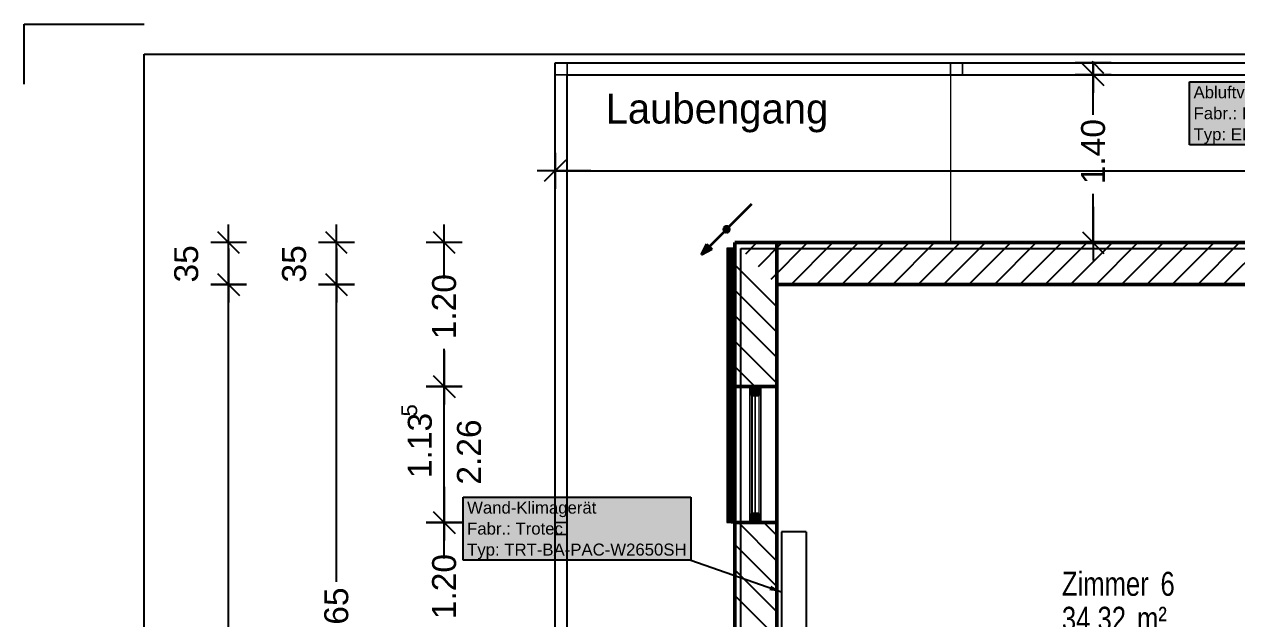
# Model space of a CAD drawing. Extents: x 0 to 756, y -25 to 420.
# Drawn here: x 0 to 202.4, y 320.9 to 420 of the extents above; entities that cross this region are included whole.
import ezdxf
from ezdxf.lldxf.tags import DXFTag

# ---------------------------------------------------------------- set-up
doc = ezdxf.new("R2010")
doc.units = 0
doc.layers.get('0').update_dxf_attribs({"lineweight": 25})
doc.layers.get('DEFPOINTS').update_dxf_attribs({"lineweight": 25})
for name, color, linetype, lineweight in [('A_Aussenwand', 7, 'Continuous', 25), ('A_Fenster', 7, 'Continuous', 25), ('Allgemein03', 7, 'Continuous', 25), ('Fenster', 7, 'Continuous', 13), ('Fensterbank', 7, 'Continuous', 13), ('L_Text', 7, 'Continuous', 25), ('Pfosten_ Stützen', 7, 'Continuous', 13), ('Raumbezeichnung', 7, 'Continuous', 13), ('Standard', 7, 'Continuous', 25), ('Stütze Holz', 7, 'Continuous', 13), ('Verschattung', 7, 'Continuous', 13), ('Wand Holz tragend', 7, 'Continuous', 13), ('Wohnfläche-Rohbau', 7, 'Continuous', 13), ('X_Planrahmen', 7, 'Continuous', 25)]:
    doc.layers.add(name, color=color, linetype=linetype, lineweight=lineweight)
for name, color, linetype, lineweight, true_color in [('A_Geschossdecke', 7, 'Continuous', 25, 0x008080), ('H_Heizung', 1, 'Continuous', 25, 0xff0000), ('S_Regenwasser', 7, 'Continuous', 35, 0x0080ff)]:
    doc.layers.add(name, color=color, linetype=linetype, lineweight=lineweight, true_color=true_color)
doc.styles.get("Standard").update_dxf_attribs({"font": 'arial.ttf'})
tags = doc.linetypes.add('fein_strichliert', pattern=[4, 1, -2, 1]).pattern_tags.tags
tags[8:9] = [DXFTag(74, 4), DXFTag(75, 0), DXFTag(340, '0'), DXFTag(46, 0.0), DXFTag(50, 0.0), DXFTag(44, 0.0), DXFTag(45, 0.0)]
tags[6:7] = [DXFTag(74, 4), DXFTag(75, 0), DXFTag(340, '0'), DXFTag(46, 0.0), DXFTag(50, 0.0), DXFTag(44, 0.0), DXFTag(45, 0.0)]
tags[4:5] = [DXFTag(74, 4), DXFTag(75, 0), DXFTag(340, '0'), DXFTag(46, 0.0), DXFTag(50, 0.0), DXFTag(44, 0.0), DXFTag(45, 0.0)]
tags = doc.linetypes.add('VERDECKT2_S2', pattern=[0.27, 0.2, -0.07]).pattern_tags.tags
tags[6:7] = [DXFTag(74, 4), DXFTag(75, 0), DXFTag(340, '0'), DXFTag(46, 1.0), DXFTag(50, 0.0), DXFTag(44, 0.0), DXFTag(45, 0.0)]
tags[4:5] = [DXFTag(74, 4), DXFTag(75, 0), DXFTag(340, '0'), DXFTag(46, 1.0), DXFTag(50, 0.0), DXFTag(44, 0.0), DXFTag(45, 0.0)]

# ---------------------------------------------------------------- blocks, each defined once
blk = doc.blocks.new('Blockreferenz-A01I5YB9IE', base_point=(0, -25))
at = {"layer": 'X_Planrahmen', "color": 0, "linetype": 'ByBlock', "lineweight": -2, "ltscale": 0.25}
for p, q in [((0, 420), (20, 420)), ((0, 410), (0, 420)), ((20, 415), (589, 415)), ((20, 5), (20, 415))]:
    blk.add_line(p, q, dxfattribs=at)
blk = doc.blocks.new('Referenz-A01I5YBJIE')
at = {"layer": 'Allgemein03', "color": 0, "linetype": 'VERDECKT2_S2', "lineweight": 13, "ltscale": 0.13}
for p, q in [((154.61, 413.58), (154.61, 383.58)), ((362.61, 413.58), (154.61, 413.58)), ((154.61, 383.58), (362.61, 383.58))]:
    blk.add_line(p, q, dxfattribs=at)
at = {"layer": 'DEFPOINTS', "color": 0, "linetype": 'Continuous', "lineweight": -2, "ltscale": 0.25}
for p, q in [((88.61, 413.58), (88.61, 413.58)), ((88.61, 413.58), (88.61, 413.58)), ((90.61, 411.58), (90.61, 411.58)), ((90.61, 411.58), (90.61, 411.58)), ((178.45, 411.58), (178.45, 411.58)), ((88.61, 395.56), (88.61, 395.56)), ((118.61, 383.58), (118.61, 383.58)), ((118.61, 383.58), (118.61, 383.58)), ((118.61, 383.58), (118.61, 383.58)), ((118.61, 383.58), (118.61, 383.58)), ((118.61, 383.58), (118.61, 383.58)), ((118.61, 383.58), (118.61, 383.58)), ((118.61, 383.58), (118.61, 383.58)), ((118.61, 383.58), (118.61, 383.58)), ((125.61, 383.58), (125.61, 383.58)), ((178.45, 383.58), (178.45, 383.58)), ((34.12, 376.58), (34.12, 376.58)), ((52.12, 376.58), (52.12, 376.58)), ((125.61, 376.58), (125.61, 376.58)), ((125.61, 376.58), (125.61, 376.58)), ((125.61, 376.58), (125.61, 376.58)), ((125.61, 376.58), (125.61, 376.58)), ((125.61, 376.58), (125.61, 376.58)), ((125.61, 376.58), (125.61, 376.58)), ((125.61, 376.58), (125.61, 376.58)), ((125.61, 376.58), (125.61, 376.58)), ((70.12, 359.58), (70.12, 359.58)), ((118.61, 359.58), (118.61, 359.58)), ((118.61, 359.58), (118.61, 359.58)), ((70.12, 336.88), (70.12, 336.88)), ((118.61, 336.88), (118.61, 336.88)), ((118.61, 336.88), (118.61, 336.88))]:
    blk.add_line(p, q, dxfattribs=at)
at = {"layer": 'Fenster', "color": 0, "linetype": 'Continuous', "ltscale": 0.13}
for p, q in [((121.11, 358.18), (121.11, 359.58)), ((121.11, 359.58), (122.95, 359.58)), ((122.95, 359.58), (121.11, 359.58)), ((121.11, 359.58), (121.11, 358.18)), ((122.95, 359.58), (121.11, 359.58)), ((121.11, 359.58), (121.11, 359.58)), ((121.11, 358.18), (121.11, 359.58)), ((122.95, 359.58), (122.95, 358.18)), ((122.95, 358.18), (122.95, 359.58)), ((122.95, 358.18), (122.95, 359.58)), ((122.95, 359.58), (122.95, 359.58)), ((122.95, 358.18), (121.11, 358.18)), ((121.11, 338.28), (121.11, 358.18)), ((121.11, 358.18), (122.95, 358.18)), ((121.11, 358.18), (122.95, 358.18)), ((122.95, 358.18), (121.11, 358.18)), ((121.11, 358.18), (121.11, 358.18)), ((122.95, 358.18), (121.11, 358.18)), ((121.11, 358.18), (121.11, 338.28)), ((122.95, 358.18), (121.11, 358.18)), ((121.11, 358.18), (121.11, 358.18)), ((121.11, 338.28), (121.11, 358.18)), ((122.95, 358.18), (121.11, 358.18)), ((121.11, 358.18), (121.11, 338.28)), ((122.95, 358.18), (121.11, 358.18)), ((121.11, 358.18), (121.11, 358.18)), ((121.11, 338.28), (121.11, 358.18)), ((122.03, 338.28), (122.03, 358.18)), ((122.03, 358.18), (122.03, 358.18)), ((122.03, 358.18), (122.03, 338.28)), ((122.95, 358.18), (122.95, 338.28)), ((122.95, 358.18), (122.95, 358.18)), ((122.95, 338.28), (122.95, 358.18)), ((122.95, 338.28), (122.95, 358.18)), ((122.95, 358.18), (122.95, 358.18)), ((122.95, 338.28), (122.95, 358.18)), ((122.95, 338.28), (122.95, 358.18)), ((122.95, 358.18), (122.95, 358.18)), ((121.11, 336.88), (121.11, 338.28)), ((121.11, 338.28), (122.95, 338.28)), ((122.95, 338.28), (121.11, 338.28)), ((122.95, 338.28), (121.11, 338.28)), ((121.11, 338.28), (121.11, 336.88)), ((122.95, 338.28), (121.11, 338.28)), ((121.11, 338.28), (121.11, 338.28)), ((121.11, 336.88), (121.11, 338.28)), ((121.11, 338.28), (122.95, 338.28)), ((122.95, 338.28), (121.11, 338.28)), ((121.11, 338.28), (121.11, 338.28)), ((121.11, 338.28), (122.95, 338.28)), ((122.95, 338.28), (121.11, 338.28)), ((121.11, 338.28), (121.11, 338.28)), ((122.03, 338.28), (122.03, 338.28)), ((122.95, 338.28), (122.95, 336.88)), ((122.95, 336.88), (122.95, 338.28)), ((122.95, 336.88), (122.95, 338.28)), ((122.95, 338.28), (122.95, 338.28)), ((122.95, 338.28), (122.95, 338.28)), ((122.95, 338.28), (122.95, 338.28)), ((122.95, 336.88), (121.11, 336.88)), ((121.11, 336.88), (122.95, 336.88)), ((122.95, 336.88), (121.11, 336.88)), ((121.11, 336.88), (121.11, 336.88)), ((122.95, 336.88), (122.95, 336.88))]:
    blk.add_line(p, q, dxfattribs=at)
for points in [[(121.11, 358.18), (122.95, 358.18), (121.11, 359.58)], [(122.95, 358.18), (122.95, 359.58), (121.11, 359.58)], [(121.11, 336.88), (122.95, 336.88), (121.11, 338.28)], [(122.95, 336.88), (122.95, 338.28), (121.11, 338.28)]]:
    blk.add_solid(points, dxfattribs=at)
at = {"layer": 'Fensterbank', "color": 0, "lineweight": -2}
for p, q in [((121.53, 359.58), (118.01, 359.58)), ((118.01, 359.58), (118.01, 336.88)), ((118.01, 336.88), (118.01, 359.58)), ((118.01, 359.58), (118.61, 359.58)), ((118.01, 359.58), (118.01, 359.58)), ((118.61, 336.88), (118.61, 359.58)), ((118.61, 359.58), (118.61, 359.58)), ((118.61, 359.58), (118.61, 336.88)), ((118.61, 359.58), (121.53, 359.58)), ((121.53, 336.88), (121.53, 359.58)), ((121.53, 336.88), (121.53, 359.58)), ((121.53, 359.58), (121.53, 359.58)), ((118.01, 336.88), (121.53, 336.88)), ((118.01, 336.88), (118.01, 336.88)), ((118.01, 336.88), (118.61, 336.88)), ((118.61, 336.88), (121.53, 336.88)), ((118.61, 336.88), (118.61, 336.88)), ((121.53, 336.88), (121.53, 336.88))]:
    blk.add_line(p, q, dxfattribs=at)
at = {"layer": 'Fensterbank', "color": 0, "lineweight": 18}
blk.add_line((118.61, 336.88), (118.61, 359.58), dxfattribs=at)
at = {"layer": 'Standard', "color": 0, "lineweight": -2}
for p, q in [((88.61, 6), (88.61, 413.58)), ((88.61, 413.58), (428.61, 413.58)), ((181.45, 413.58), (175.45, 413.58)), ((180.25, 409.78), (176.65, 413.38)), ((176.65, 413.38), (180.25, 409.78)), ((180.25, 411.78), (178.26, 413.77)), ((178.45, 405.58), (178.45, 413.77)), ((178.45, 413.77), (178.45, 408.58)), ((178.45, 407.58), (178.45, 413.77)), ((178.45, 413.58), (178.45, 413.58)), ((178.45, 411.58), (178.45, 413.58)), ((90.61, 6), (90.61, 411.58)), ((90.61, 411.58), (426.61, 411.58)), ((181.45, 411.58), (175.45, 411.58)), ((175.45, 411.58), (181.45, 411.58)), ((178.45, 411.58), (178.45, 411.58)), ((178.45, 404.92), (178.45, 411.58)), ((178.45, 411.58), (178.45, 411.58)), ((90.41, 397.36), (86.81, 393.76)), ((88.61, 398.56), (88.61, 392.56)), ((94.61, 395.56), (85.61, 395.56)), ((88.61, 395.56), (88.61, 395.56)), ((88.61, 395.56), (251.06, 395.56)), ((178.45, 383.58), (178.45, 391.72)), ((178.45, 389.58), (178.45, 380.58)), ((35.92, 381.78), (32.32, 385.38)), ((34.12, 377.58), (34.12, 386.58)), ((53.92, 381.78), (50.32, 385.38)), ((52.12, 377.58), (52.12, 386.58)), ((71.92, 381.78), (68.32, 385.38)), ((70.12, 377.58), (70.12, 386.58)), ((176.65, 385.38), (180.25, 381.78)), ((37.12, 383.58), (31.12, 383.58)), ((34.12, 376.58), (34.12, 383.58)), ((34.12, 382.58), (34.12, 373.58)), ((55.12, 383.58), (49.12, 383.58)), ((52.12, 376.58), (52.12, 383.58)), ((52.12, 382.58), (52.12, 373.58)), ((73.12, 383.58), (67.12, 383.58)), ((70.12, 379.06), (70.12, 383.58)), ((175.45, 383.58), (181.45, 383.58)), ((178.45, 383.58), (178.45, 383.58)), ((34.12, 370.58), (34.12, 379.58)), ((52.12, 370.58), (52.12, 379.58)), ((37.12, 376.58), (31.12, 376.58)), ((31.12, 376.58), (37.12, 376.58)), ((35.92, 374.78), (32.32, 378.38)), ((32.32, 378.38), (35.92, 374.78)), ((34.12, 214.07), (34.12, 376.58)), ((55.12, 376.58), (49.12, 376.58)), ((49.12, 376.58), (55.12, 376.58)), ((53.92, 374.78), (50.32, 378.38)), ((50.32, 378.38), (53.92, 374.78)), ((52.12, 327.01), (52.12, 376.58)), ((70.12, 359.58), (70.12, 365.86)), ((70.12, 365.58), (70.12, 356.58)), ((70.12, 353.58), (70.12, 362.58)), ((71.92, 357.78), (68.32, 361.38)), ((68.32, 361.38), (71.92, 357.78)), ((73.12, 359.58), (67.12, 359.58)), ((67.12, 359.58), (73.12, 359.58)), ((70.12, 336.88), (70.12, 359.58)), ((70.12, 342.88), (70.12, 333.88)), ((71.92, 335.08), (68.32, 338.68)), ((68.32, 338.68), (71.92, 335.08)), ((70.12, 330.88), (70.12, 339.88)), ((73.12, 336.88), (67.12, 336.88)), ((67.12, 336.88), (73.12, 336.88)), ((70.12, 332.38), (70.12, 336.88))]:
    blk.add_line(p, q, dxfattribs=at)
at = {"layer": 'Stütze Holz', "color": 0, "linetype": 'Continuous', "ltscale": 0.13}
for p, q in [((90.61, 413.58), (88.61, 413.58)), ((88.61, 413.58), (88.61, 411.58)), ((88.61, 413.58), (90.61, 413.58)), ((88.61, 411.58), (88.61, 413.58)), ((88.61, 413.58), (88.61, 413.58)), ((90.61, 411.58), (90.61, 413.58)), ((90.61, 413.58), (90.61, 411.58)), ((90.61, 413.58), (90.61, 413.58)), ((156.61, 413.58), (154.61, 413.58)), ((154.61, 413.58), (154.61, 411.58)), ((154.61, 413.58), (156.61, 413.58)), ((154.61, 411.58), (154.61, 413.58)), ((154.61, 413.58), (154.61, 413.58)), ((156.61, 411.58), (156.61, 413.58)), ((156.61, 413.58), (156.61, 411.58)), ((156.61, 413.58), (156.61, 413.58)), ((88.61, 411.58), (90.61, 411.58)), ((90.61, 411.58), (88.61, 411.58)), ((88.61, 411.58), (88.61, 411.58)), ((90.61, 411.58), (90.61, 411.58)), ((154.61, 411.58), (156.61, 411.58)), ((156.61, 411.58), (154.61, 411.58)), ((154.61, 411.58), (154.61, 411.58)), ((156.61, 411.58), (156.61, 411.58)), ((88.61, 336.89), (88.61, 334.89)), ((90.61, 336.89), (88.61, 336.89)), ((88.61, 334.89), (88.61, 336.89)), ((88.61, 336.89), (90.61, 336.89)), ((88.61, 336.89), (88.61, 336.89)), ((90.61, 334.89), (90.61, 336.89)), ((90.61, 336.89), (90.61, 334.89)), ((90.61, 336.89), (90.61, 336.89)), ((88.61, 334.89), (90.61, 334.89)), ((90.61, 334.89), (88.61, 334.89)), ((88.61, 334.89), (88.61, 334.89)), ((90.61, 334.89), (90.61, 334.89))]:
    blk.add_line(p, q, dxfattribs=at)
at = {"layer": 'Verschattung', "color": 0, "linetype": 'Continuous', "ltscale": 0.13}
for p, q in [((117.29, 382.68), (117.29, 336.88)), ((118.49, 382.68), (117.29, 382.68)), ((117.41, 382.68), (117.29, 382.68)), ((117.29, 382.68), (117.29, 382.68)), ((117.29, 382.68), (117.29, 382.68)), ((117.29, 382.68), (117.29, 382.68)), ((117.29, 382.68), (117.29, 359.78)), ((117.41, 382.68), (118.61, 382.68)), ((117.41, 336.88), (117.41, 382.68)), ((117.41, 382.68), (117.41, 382.68)), ((117.41, 382.68), (117.41, 382.68)), ((117.41, 382.68), (117.41, 359.78)), ((117.57, 382.68), (117.57, 336.88)), ((118.25, 382.68), (117.57, 382.68)), ((117.81, 382.68), (117.57, 382.68)), ((117.57, 382.68), (117.57, 382.68)), ((117.57, 382.68), (117.57, 382.68)), ((117.57, 382.68), (117.57, 382.68)), ((117.57, 360.68), (117.57, 382.68)), ((117.61, 382.68), (117.61, 359.58)), ((118.21, 382.68), (117.61, 382.68)), ((117.61, 382.68), (117.61, 359.58)), ((118.21, 382.68), (117.61, 382.68)), ((117.61, 382.68), (117.61, 382.68)), ((117.61, 382.68), (117.61, 359.58)), ((117.61, 382.68), (118.21, 382.68)), ((117.67, 382.68), (117.67, 336.88)), ((117.81, 382.68), (117.67, 382.68)), ((118.15, 382.68), (117.67, 382.68)), ((117.67, 382.68), (117.67, 382.68)), ((117.67, 382.68), (117.67, 336.88)), ((117.81, 381.58), (117.81, 382.68)), ((117.81, 382.68), (117.81, 382.68)), ((117.81, 382.68), (117.81, 381.58)), ((118.01, 382.68), (118.01, 381.58)), ((118.15, 382.68), (118.01, 382.68)), ((118.25, 382.68), (118.01, 382.68)), ((118.01, 382.68), (118.01, 382.68)), ((118.01, 381.58), (118.01, 382.68)), ((118.15, 336.88), (118.15, 382.68)), ((118.15, 382.68), (118.15, 382.68)), ((118.15, 382.68), (118.15, 336.88)), ((118.21, 359.58), (118.21, 382.68)), ((118.21, 359.58), (118.21, 382.68)), ((118.21, 382.68), (118.21, 359.58)), ((118.21, 382.68), (118.21, 382.68)), ((118.25, 336.88), (118.25, 382.68)), ((118.25, 382.68), (118.25, 382.68)), ((118.25, 382.68), (118.25, 382.68)), ((118.25, 382.68), (118.25, 382.68)), ((118.25, 382.68), (118.25, 360.68)), ((118.61, 382.68), (118.49, 382.68)), ((118.49, 382.68), (118.49, 359.78)), ((118.49, 336.88), (118.49, 382.68)), ((118.49, 382.68), (118.49, 382.68)), ((118.49, 382.68), (118.49, 382.68)), ((118.61, 359.78), (118.61, 382.68)), ((118.61, 382.68), (118.61, 336.88)), ((118.61, 382.68), (118.61, 382.68)), ((118.61, 382.68), (118.61, 382.68)), ((118.61, 382.68), (118.61, 382.68)), ((117.81, 381.48), (117.81, 381.58)), ((117.81, 381.58), (117.91, 381.58)), ((118.01, 381.58), (117.81, 381.58)), ((117.81, 381.58), (117.81, 381.38)), ((117.81, 381.58), (117.81, 381.58)), ((117.81, 381.58), (117.81, 381.58)), ((118.21, 381.48), (117.81, 381.48)), ((117.81, 381.48), (117.81, 360.78)), ((117.81, 381.38), (117.81, 381.48)), ((117.81, 381.48), (117.81, 381.48)), ((117.81, 381.48), (117.81, 360.78)), ((117.81, 381.48), (118.21, 381.48)), ((117.91, 381.38), (117.81, 381.38)), ((117.81, 381.38), (118.01, 381.38)), ((117.81, 360.88), (117.81, 381.38)), ((117.81, 381.38), (117.81, 360.88)), ((117.81, 381.38), (117.81, 381.38)), ((117.81, 381.38), (117.81, 381.38)), ((117.91, 381.58), (118.01, 381.58)), ((118.01, 381.38), (117.91, 381.38)), ((118.01, 381.58), (118.01, 381.48)), ((118.01, 381.38), (118.01, 381.58)), ((118.01, 381.58), (118.01, 381.58)), ((118.01, 381.58), (118.01, 381.58)), ((118.01, 381.48), (118.01, 381.38)), ((118.01, 381.38), (118.01, 360.88)), ((118.01, 360.88), (118.01, 381.38)), ((118.01, 381.38), (118.01, 381.38)), ((118.01, 381.38), (118.01, 381.38)), ((118.21, 360.78), (118.21, 381.48)), ((118.21, 360.78), (118.21, 381.48)), ((118.21, 381.48), (118.21, 381.48)), ((117.57, 336.88), (117.57, 360.68)), ((117.81, 360.78), (117.81, 360.88)), ((117.81, 360.88), (117.91, 360.88)), ((118.01, 360.88), (117.81, 360.88)), ((117.81, 360.88), (117.81, 360.68)), ((117.81, 360.88), (117.81, 360.88)), ((117.81, 360.88), (117.81, 360.88)), ((117.81, 360.78), (118.21, 360.78)), ((117.81, 360.68), (117.81, 360.78)), ((117.81, 360.78), (117.81, 360.78)), ((117.81, 360.78), (118.21, 360.78)), ((117.91, 360.68), (117.81, 360.68)), ((117.81, 360.68), (118.01, 360.68)), ((117.81, 336.88), (117.81, 360.68)), ((117.81, 360.68), (117.81, 336.88)), ((117.81, 360.68), (117.81, 360.68)), ((117.81, 360.68), (117.81, 360.68)), ((117.91, 360.88), (118.01, 360.88)), ((118.01, 360.68), (117.91, 360.68)), ((118.01, 360.88), (118.01, 360.78)), ((118.01, 360.68), (118.01, 360.88)), ((118.01, 360.88), (118.01, 360.88)), ((118.01, 360.88), (118.01, 360.88)), ((118.01, 360.78), (118.01, 360.68)), ((118.01, 360.68), (118.01, 336.88)), ((118.01, 336.88), (118.01, 360.68)), ((118.01, 360.68), (118.01, 360.68)), ((118.01, 360.68), (118.01, 360.68)), ((118.21, 360.78), (118.21, 360.78)), ((118.25, 360.68), (118.25, 336.88)), ((117.29, 359.78), (117.29, 336.88)), ((117.41, 359.78), (117.41, 336.88)), ((117.61, 359.58), (118.21, 359.58)), ((117.61, 359.58), (118.21, 359.58)), ((117.61, 359.58), (117.61, 359.58)), ((118.21, 359.58), (117.61, 359.58)), ((118.21, 359.58), (118.21, 359.58)), ((118.49, 359.78), (118.49, 336.88)), ((118.61, 336.88), (118.61, 359.78)), ((117.29, 336.88), (118.49, 336.88)), ((117.29, 336.88), (117.29, 336.88)), ((117.29, 336.88), (117.29, 336.88)), ((117.29, 336.88), (117.29, 336.88)), ((117.29, 336.88), (117.41, 336.88)), ((118.61, 336.88), (117.41, 336.88)), ((117.41, 336.88), (117.41, 336.88)), ((117.41, 336.88), (117.41, 336.88)), ((117.57, 336.88), (118.25, 336.88)), ((117.57, 336.88), (117.81, 336.88)), ((117.57, 336.88), (117.57, 336.88)), ((117.57, 336.88), (117.57, 336.88)), ((117.57, 336.88), (117.57, 336.88)), ((117.67, 336.88), (117.81, 336.88)), ((117.67, 336.88), (117.67, 336.88)), ((117.67, 336.88), (118.15, 336.88)), ((117.81, 336.88), (117.81, 336.88)), ((118.01, 336.88), (118.15, 336.88)), ((118.01, 336.88), (118.25, 336.88)), ((118.01, 336.88), (118.01, 336.88)), ((118.15, 336.88), (118.15, 336.88)), ((118.25, 336.88), (118.25, 336.88)), ((118.25, 336.88), (118.25, 336.88)), ((118.25, 336.88), (118.25, 336.88)), ((118.49, 336.88), (118.61, 336.88)), ((118.49, 336.88), (118.49, 336.88)), ((118.49, 336.88), (118.49, 336.88)), ((118.61, 336.88), (118.61, 336.88)), ((118.61, 336.88), (118.61, 336.88)), ((118.61, 336.88), (118.61, 336.88))]:
    blk.add_line(p, q, dxfattribs=at)
at = {"layer": 'Wand Holz tragend', "color": 0, "lineweight": 50}
for p, q in [((118.61, 383.58), (118.61, 30.52)), ((125.61, 383.58), (118.61, 383.58)), ((118.61, 30.52), (118.61, 383.58)), ((118.61, 383.58), (125.61, 383.58)), ((118.61, 383.58), (118.61, 383.58)), ((391.61, 383.58), (125.61, 383.58)), ((125.61, 383.58), (125.61, 376.58)), ((125.61, 376.58), (125.61, 383.58)), ((125.61, 383.58), (391.61, 383.58)), ((125.61, 383.58), (125.61, 383.58)), ((125.61, 30.52), (125.61, 383.58)), ((125.61, 383.58), (125.61, 30.52)), ((125.61, 383.58), (125.61, 383.58)), ((125.61, 376.58), (391.61, 376.58)), ((391.61, 376.58), (125.61, 376.58)), ((125.61, 376.58), (125.61, 376.58)), ((118.61, 359.58), (118.61, 336.88)), ((125.61, 359.58), (118.61, 359.58)), ((118.61, 359.58), (118.61, 359.58)), ((118.61, 359.58), (118.61, 336.88)), ((125.61, 359.58), (118.61, 359.58)), ((125.61, 336.88), (125.61, 359.58)), ((125.61, 336.88), (125.61, 359.58)), ((125.61, 359.58), (125.61, 359.58)), ((118.61, 336.88), (125.61, 336.88)), ((118.61, 336.88), (118.61, 336.88)), ((118.61, 336.88), (125.61, 336.88)), ((125.61, 336.88), (125.61, 336.88))]:
    blk.add_line(p, q, dxfattribs=at)
at = {"layer": 'Pfosten_ Stützen', "color": 0, "lineweight": -2, "insert": (97.05, 408.45), "char_height": 5, "attachment_point": 1}
blk.add_mtext('{\\fPosterama Text Light;Laubengang}', dxfattribs=at)
at = {"layer": 'Raumbezeichnung', "color": 0, "linetype": 'Continuous', "ltscale": 0.13, "char_height": 4, "attachment_point": 1}
for s, insert in [('{\\W0.8;\\fPosterama Text Light;Zimmer}', (173.22, 328.68)), ('{\\W0.8;\\fPosterama Text Light;6}', (189.68, 328.68))]:
    blk.add_mtext(s, dxfattribs=dict(at, insert=insert))
at = {"layer": 'Standard', "color": 0, "lineweight": -2, "attachment_point": 1, "rotation": 90}
for s, insert, char_height in [('{\\fArial;1.40}', (176.42, 393.32), 4), ('{\\fArial;35}', (25.03, 376.93), 4), ('{\\fArial;35}', (43.03, 376.93), 4), ('{\\fArial;1.20}', (68.08, 367.46), 4), ('{\\fArial;5}', (62.95, 354.58), 2.64), ('{\\fArial;1.13}', (64.03, 344.31), 4), ('{\\fArial;2.26}', (72.24, 343.22), 4), ('{\\fArial;1.20}', (68.08, 320.78), 4), ('{\\fArial;5.65}', (50.08, 315.2), 4)]:
    blk.add_mtext(s, dxfattribs=dict(at, insert=insert, char_height=char_height))
at = {"layer": 'Wohnfläche-Rohbau', "color": 0, "linetype": 'Continuous', "ltscale": 0.13, "char_height": 4, "attachment_point": 1}
for s, insert in [('{\\W0.8;\\fPosterama Text Light;34.32}', (173.22, 322.85)), ('{\\W0.8;\\fPosterama Text Light;m²}', (185.76, 322.85))]:
    blk.add_mtext(s, dxfattribs=dict(at, insert=insert))
blk = doc.blocks.new('Wand-A01I5YBNIE', base_point=(118.61, 376.58))
at = {"color": 0, "linetype": 'ByBlock', "lineweight": -2, "ltscale": 0.25}
for p, q in [((118.61, 383.58), (209.41, 383.58)), ((125.61, 376.58), (209.41, 376.58))]:
    blk.add_line(p, q, dxfattribs=at)
at = {"color": 0, "lineweight": -2}
for p, q in [((120.44, 381.74), (122.28, 383.58)), ((122.57, 379.62), (126.53, 383.58)), ((124.69, 377.5), (130.77, 383.58)), ((128.01, 376.58), (135.01, 383.58)), ((132.25, 376.58), (139.25, 383.58)), ((136.5, 376.58), (143.5, 383.58)), ((140.74, 376.58), (147.74, 383.58)), ((144.98, 376.58), (151.98, 383.58)), ((149.22, 376.58), (156.22, 383.58)), ((153.47, 376.58), (160.47, 383.58)), ((157.71, 376.58), (164.71, 383.58)), ((161.95, 376.58), (168.95, 383.58)), ((166.19, 376.58), (173.19, 383.58)), ((170.44, 376.58), (177.44, 383.58)), ((174.68, 376.58), (181.68, 383.58)), ((178.92, 376.58), (185.92, 383.58)), ((183.16, 376.58), (190.16, 383.58)), ((187.41, 376.58), (194.41, 383.58)), ((191.65, 376.58), (198.65, 383.58)), ((195.89, 376.58), (202.89, 383.58)), ((200.14, 376.58), (207.14, 383.58))]:
    blk.add_line(p, q, dxfattribs=at)
blk = doc.blocks.new('Wand-A01I5YCFIE', base_point=(118.61, 23.52))
at = {"color": 0, "linetype": 'ByBlock', "lineweight": -2, "ltscale": 0.25}
for p, q in [((118.61, 359.58), (118.61, 383.58)), ((125.61, 359.58), (125.61, 376.58)), ((118.61, 312.92), (118.61, 336.88)), ((125.61, 312.92), (125.61, 336.88))]:
    blk.add_line(p, q, dxfattribs=at)
at = {"color": 0, "lineweight": -2}
for p, q in [((125.61, 372.9), (118.61, 379.9)), ((125.61, 368.66), (118.61, 375.66)), ((125.61, 364.42), (118.61, 371.42)), ((125.61, 360.17), (118.61, 367.17)), ((121.96, 359.58), (118.61, 362.93)), ((125.61, 330.48), (119.21, 336.88)), ((125.61, 334.72), (123.45, 336.88)), ((125.61, 326.23), (118.61, 333.23)), ((125.61, 321.99), (118.61, 328.99)), ((125.61, 317.75), (118.61, 324.75))]:
    blk.add_line(p, q, dxfattribs=at)
blk = doc.blocks.new('Fenster-A01I5YCPIE', base_point=(118.61, 336.88))
at = {"color": 0, "linetype": 'ByBlock', "lineweight": -2, "ltscale": 0.25}
for p, q in [((118.61, 336.88), (118.61, 359.58)), ((125.61, 359.58), (118.61, 359.58)), ((125.61, 336.88), (125.61, 359.58)), ((125.61, 336.88), (118.61, 336.88))]:
    blk.add_line(p, q, dxfattribs=at)
at = {"color": 0, "linetype": 'ByBlock', "lineweight": 18, "ltscale": 0.18}
for p, q in [((121.51, 336.88), (121.51, 359.58)), ((122.71, 336.88), (122.71, 359.58)), ((122.71, 357.98), (121.51, 357.98)), ((122.71, 338.48), (121.51, 338.48))]:
    blk.add_line(p, q, dxfattribs=at)
at = {"color": 0, "linetype": 'fein_strichliert', "lineweight": 18, "ltscale": 0.18}
blk.add_line((122.71, 359.58), (121.51, 359.58), dxfattribs=at)
blk = doc.blocks.new('Bauteilbeschriftung-A01I5YFHIE', base_point=(194.54, 324.28))
at = {"color": 0, "lineweight": -2}
for p, q in [((194.54, 410.41), (229.56, 410.41)), ((194.54, 399.91), (194.54, 410.41)), ((229.56, 410.41), (229.56, 399.91)), ((229.56, 399.91), (194.54, 399.91))]:
    blk.add_line(p, q, dxfattribs=at)
at = {"color": 0, "linetype": 'ByBlock', "lineweight": -2, "ltscale": 0.25}
blk.add_line((229.56, 399.91), (252.69, 324.28), dxfattribs=at)
at = {"color": 7, "linetype": 'ByBlock', "lineweight": -2, "ltscale": 0.25, "true_color": 0xffffff}
for points in [[(194.54, 399.91), (229.56, 399.91), (194.54, 410.41)], [(229.56, 399.91), (194.54, 410.41), (229.56, 410.41)]]:
    blk.add_solid(points, dxfattribs=at)
at = {"color": 0, "linetype": 'ByBlock', "lineweight": -2, "ltscale": 0.25}
for points in [[(252.51, 326.07), (251.73, 326.07), (252.49, 326.31)], [(252.69, 324.28), (252.51, 326.07), (251.73, 326.07)]]:
    blk.add_solid(points, dxfattribs=at)
at = {"color": 0, "linetype": 'ByBlock', "lineweight": -2, "ltscale": 0.25, "char_height": 2, "attachment_point": 1}
for s, insert in [('{\\fArial;Abluftventilator}', (195.2, 409.66)), ('{\\fArial;Fabr.: Helios, Artik.: 40102}', (195.2, 406.16)), ('{\\fArial;Typ: ELS- EC 40/15/60 NC}', (195.2, 402.66))]:
    blk.add_mtext(s, dxfattribs=dict(at, insert=insert))
blk = doc.blocks.new('Geschossdecke-A01I5YL3IE', base_point=(119.61, 260.58))
at = {"color": 0, "linetype": 'ByBlock', "lineweight": -2, "ltscale": 0.25}
for p, q in [((119.61, 382.58), (397.61, 382.58)), ((119.61, 260.58), (119.61, 382.58))]:
    blk.add_line(p, q, dxfattribs=at)
blk = doc.blocks.new('Fallleitung Abwasser-A01I5YLTIE', base_point=(113, 381.55))
at = {"color": 0, "lineweight": -2}
for p, q in [((117.59, 386.14), (121.48, 390.03)), ((116.89, 385.44), (113, 381.55)), ((116.76, 385.92), (116.74, 385.86)), ((116.74, 385.86), (116.74, 385.79)), ((116.74, 385.79), (116.74, 385.73)), ((116.74, 385.73), (116.76, 385.66)), ((116.78, 385.98), (116.76, 385.92)), ((116.76, 385.66), (116.78, 385.6)), ((116.81, 386.04), (116.78, 385.98)), ((116.78, 385.6), (116.81, 385.54)), ((116.84, 386.1), (116.81, 386.04)), ((116.81, 385.54), (116.84, 385.49)), ((116.89, 386.14), (116.84, 386.1)), ((116.84, 385.49), (116.89, 385.44)), ((116.94, 386.19), (116.89, 386.14)), ((116.89, 385.44), (116.94, 385.39)), ((116.99, 386.22), (116.94, 386.19)), ((116.94, 385.39), (116.99, 385.36)), ((117.05, 386.25), (116.99, 386.22)), ((116.99, 385.36), (117.05, 385.33)), ((117.11, 386.27), (117.05, 386.25)), ((117.05, 385.33), (117.11, 385.31)), ((117.17, 386.29), (117.11, 386.27)), ((117.11, 385.31), (117.17, 385.3)), ((117.24, 386.29), (117.17, 386.29)), ((117.17, 385.3), (117.24, 385.29)), ((117.3, 386.29), (117.24, 386.29)), ((117.24, 385.29), (117.3, 385.3)), ((117.37, 386.27), (117.3, 386.29)), ((117.3, 385.3), (117.37, 385.31)), ((117.43, 386.25), (117.37, 386.27)), ((117.37, 385.31), (117.43, 385.33)), ((117.49, 386.22), (117.43, 386.25)), ((117.43, 385.33), (117.49, 385.36)), ((117.54, 386.19), (117.49, 386.22)), ((117.49, 385.36), (117.54, 385.39)), ((117.59, 386.14), (117.54, 386.19)), ((117.54, 385.39), (117.59, 385.44)), ((117.64, 386.1), (117.59, 386.14)), ((117.59, 385.44), (117.64, 385.49)), ((117.67, 386.04), (117.64, 386.1)), ((117.64, 385.49), (117.67, 385.54)), ((117.7, 385.98), (117.67, 386.04)), ((117.67, 385.54), (117.7, 385.6)), ((117.72, 385.92), (117.7, 385.98)), ((117.7, 385.6), (117.72, 385.66)), ((117.74, 385.86), (117.72, 385.92)), ((117.72, 385.66), (117.74, 385.73)), ((117.74, 385.79), (117.74, 385.86)), ((117.74, 385.73), (117.74, 385.79)), ((113.92, 383.32), (113, 381.55)), ((113.92, 383.32), (114.77, 382.47)), ((114.77, 382.47), (113, 381.55))]:
    blk.add_line(p, q, dxfattribs=at)
for points in [[(117.74, 385.79), (116.74, 385.79), (117.72, 385.92)], [(116.74, 385.79), (117.72, 385.92), (116.76, 385.92)], [(116.76, 385.66), (117.74, 385.79), (116.74, 385.79)], [(117.72, 385.92), (116.76, 385.92), (117.67, 386.04)], [(116.76, 385.92), (117.67, 386.04), (116.81, 386.04)], [(117.72, 385.66), (116.76, 385.66), (117.74, 385.79)], [(116.81, 385.54), (117.72, 385.66), (116.76, 385.66)], [(117.67, 386.04), (116.81, 386.04), (117.59, 386.14)], [(116.81, 386.04), (117.59, 386.14), (116.89, 386.14)], [(117.67, 385.54), (116.81, 385.54), (117.72, 385.66)], [(116.89, 385.44), (117.67, 385.54), (116.81, 385.54)], [(117.59, 386.14), (116.89, 386.14), (117.49, 386.22)], [(116.89, 386.14), (117.49, 386.22), (116.99, 386.22)], [(117.59, 385.44), (116.89, 385.44), (117.67, 385.54)], [(116.99, 385.36), (117.59, 385.44), (116.89, 385.44)], [(117.49, 386.22), (116.99, 386.22), (117.37, 386.27)], [(116.99, 386.22), (117.37, 386.27), (117.11, 386.27)], [(117.49, 385.36), (116.99, 385.36), (117.59, 385.44)], [(117.11, 385.31), (117.49, 385.36), (116.99, 385.36)], [(117.37, 386.27), (117.11, 386.27), (117.24, 386.29)], [(117.37, 385.31), (117.11, 385.31), (117.49, 385.36)], [(117.24, 385.29), (117.37, 385.31), (117.11, 385.31)], [(114.77, 382.47), (113.48, 382.47), (113.92, 383.32)], [(113, 381.55), (114.77, 382.47), (113.48, 382.47)]]:
    blk.add_solid(points, dxfattribs=at)
blk = doc.blocks.new('Wand-Klimagerät-A01I5YPTIE', base_point=(126.42, 315.33))
at = {"color": 0, "linetype": 'ByBlock', "lineweight": -2, "ltscale": 0.25}
for p, q in [((126.42, 335.33), (126.42, 315.33)), ((130.52, 335.33), (126.42, 335.33)), ((130.52, 335.33), (130.52, 315.33)), ((130.52, 315.33), (126.42, 315.33))]:
    blk.add_line(p, q, dxfattribs=at)
blk = doc.blocks.new('Bauteilbeschriftung-A01I5YPVIE', base_point=(73.26, 325.33))
at = {"color": 0, "lineweight": -2}
for p, q in [((73.26, 341.14), (111.27, 341.14)), ((73.26, 330.64), (73.26, 341.14)), ((111.27, 341.14), (111.27, 330.64)), ((111.27, 330.64), (73.26, 330.64))]:
    blk.add_line(p, q, dxfattribs=at)
at = {"color": 0, "linetype": 'ByBlock', "lineweight": -2, "ltscale": 0.25}
blk.add_line((111.27, 330.64), (126.42, 325.33), dxfattribs=at)
at = {"color": 7, "linetype": 'ByBlock', "lineweight": -2, "ltscale": 0.25, "true_color": 0xffffff}
for points in [[(73.26, 330.64), (111.27, 330.64), (73.26, 341.14)], [(111.27, 330.64), (73.26, 341.14), (111.27, 341.14)]]:
    blk.add_solid(points, dxfattribs=at)
at = {"color": 0, "linetype": 'ByBlock', "lineweight": -2, "ltscale": 0.25}
for points in [[(125.94, 325.61), (124.4, 325.61), (124.67, 326.37)], [(126.42, 325.33), (125.94, 325.61), (124.4, 325.61)]]:
    blk.add_solid(points, dxfattribs=at)
at = {"color": 0, "linetype": 'ByBlock', "lineweight": -2, "ltscale": 0.25, "char_height": 2, "attachment_point": 1}
for s, insert in [('{\\fArial;Wand-Klimagerät}', (73.93, 340.39)), ('{\\fArial;Fabr.: Trotec}', (73.93, 336.89)), ('{\\fArial;Typ: TRT-BA-PAC-W2650SH}', (73.93, 333.39))]:
    blk.add_mtext(s, dxfattribs=dict(at, insert=insert))

msp = doc.modelspace()

# ---------------------------------------------------------------- block references
at = {"ltscale": 0.25}
msp.add_blockref('Blockreferenz-A01I5YB9IE', (0, -25), dxfattribs=at)
at = {"color": 8, "lineweight": 25, "ltscale": 0.25, "true_color": 0x808080}
msp.add_blockref('Referenz-A01I5YBJIE', (0, 0), dxfattribs=at)
at = {"layer": 'A_Aussenwand', "ltscale": 0.25}
for name, p in [('Wand-A01I5YBNIE', (118.61, 376.58)), ('Wand-A01I5YCFIE', (118.61, 23.52))]:
    msp.add_blockref(name, p, dxfattribs=at)
at = {"layer": 'A_Fenster', "ltscale": 0.25}
msp.add_blockref('Fenster-A01I5YCPIE', (118.61, 336.88), dxfattribs=at)
at = {"layer": 'A_Geschossdecke', "ltscale": 0.25}
msp.add_blockref('Geschossdecke-A01I5YL3IE', (119.61, 260.58), dxfattribs=at)
at = {"layer": 'H_Heizung', "color": 7, "ltscale": 0.25}
msp.add_blockref('Bauteilbeschriftung-A01I5YPVIE', (73.26, 325.33), dxfattribs=at)
at = {"layer": 'H_Heizung', "color": 1, "ltscale": 0.25, "true_color": 0xff0000}
msp.add_blockref('Wand-Klimagerät-A01I5YPTIE', (126.42, 315.33), dxfattribs=at)
at = {"layer": 'L_Text', "color": 7, "ltscale": 0.25}
msp.add_blockref('Bauteilbeschriftung-A01I5YFHIE', (194.54, 324.28), dxfattribs=at)
at = {"layer": 'S_Regenwasser', "ltscale": 0.35}
msp.add_blockref('Fallleitung Abwasser-A01I5YLTIE', (113, 381.55), dxfattribs=at)

doc.saveas('drawing.dxf')
